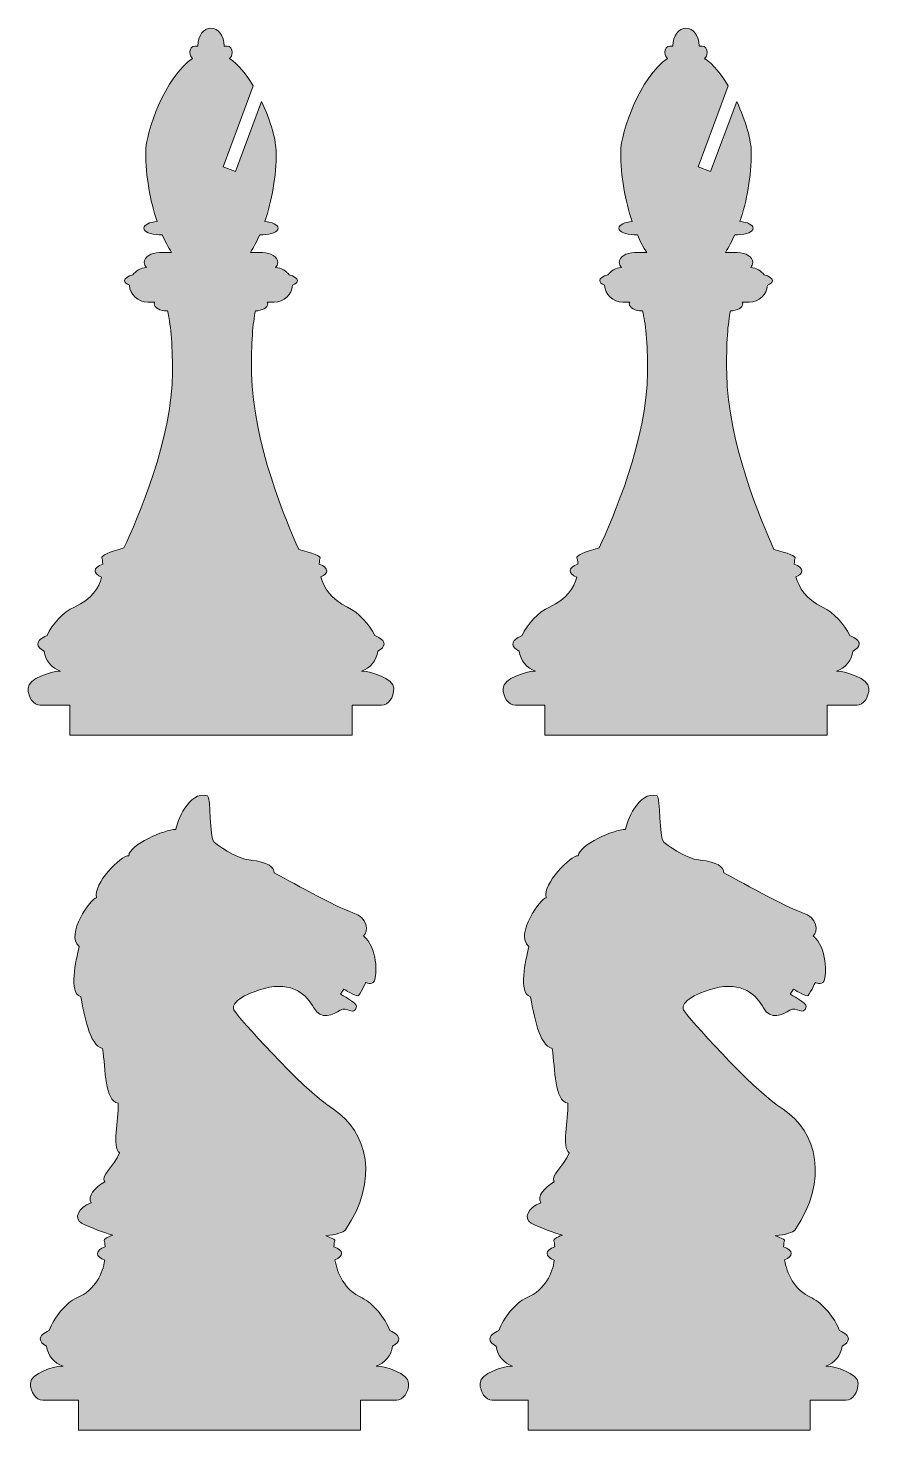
# Model space of a CAD drawing. Header units: inches. Extents: x 492 to 1331, y -1203 to -612.
# Drawn here: x 1200.5 to 1303.2, y -909 to -737.8 of the extents above; entities that cross this region are included whole.
import ezdxf

# ---------------------------------------------------------------- set-up
doc = ezdxf.new("R2010")
doc.units = ezdxf.units.IN
doc.header["$MEASUREMENT"] = 0
doc.layers.add('Layer 1', color=7, linetype='Continuous')

msp = doc.modelspace()

# ---------------------------------------------------------------- hatches: boundary and pattern name
at = {"layer": 'Layer 1'}
h = msp.add_hatch(color=7, dxfattribs=at)
h.dxf.hatch_style = 2
edge = h.paths.add_edge_path()
edge.add_spline(control_points=[(1241.41, -816.33), (1241.41, -816.33), (1241.18, -816.33), (1241.18, -816.33), (1242.24, -815.97), (1243.04, -815.03), (1243.19, -813.89), (1243.67, -813.64), (1243.95, -813.34), (1243.95, -813.02), (1243.95, -812.62), (1243.53, -812.26), (1242.82, -811.98), (1242.18, -810.61), (1240.83, -809.16), (1239.48, -808.5), (1237.47, -807.59), (1236.59, -806.09), (1236.24, -804.82), (1236.69, -804.62), (1236.96, -804.36), (1236.96, -804.08), (1236.96, -803.77), (1236.61, -803.48), (1236.03, -803.27), (1236.04, -802.87), (1236.09, -802.59), (1236.13, -802.52), (1236.26, -802.3), (1235.24, -801.89), (1233.55, -801.46), (1232.01, -798.12), (1227.93, -788.47), (1227.77, -779.96), (1227.7, -776.17), (1227.93, -773.8), (1228.24, -772.33), (1229.07, -772.31), (1229.74, -771.92), (1229.74, -771.46), (1229.74, -771.38), (1229.72, -771.31), (1229.69, -771.24), (1229.69, -771.24), (1230.54, -771.24), (1230.54, -771.24), (1231.74, -771.24), (1232.72, -770.33), (1232.76, -769.2), (1233.13, -769.05), (1233.36, -768.85), (1233.36, -768.63), (1233.36, -768.34), (1232.97, -768.08), (1232.37, -767.93), (1232, -767.42), (1231.39, -767.07), (1230.71, -767.02), (1230.87, -766.84), (1230.96, -766.64), (1230.96, -766.41), (1230.96, -765.74), (1230.13, -765.2), (1229.1, -765.2), (1229.1, -765.2), (1227.62, -765.2), (1227.62, -765.2), (1228.03, -764.55), (1228.41, -763.81), (1228.76, -763.02), (1228.76, -763.02), (1229.14, -763.02), (1229.14, -763.02), (1230.17, -763.02), (1231.01, -762.66), (1231.01, -762.22), (1231.01, -761.81), (1230.3, -761.47), (1229.38, -761.42), (1230.27, -758.86), (1230.78, -755.88), (1230.78, -752.94), (1230.78, -751.6), (1230.11, -749.13), (1229, -746.76), (1229, -746.76), (1225.8, -755.3), (1225.8, -755.3), (1225.8, -755.3), (1224.28, -754.73), (1224.28, -754.73), (1224.28, -754.73), (1227.11, -747.16), (1227.11, -747.16), (1227.11, -747.16), (1227.97, -744.82), (1227.97, -744.82), (1227.14, -743.44), (1226.15, -742.23), (1225.07, -741.48), (1225.26, -741.35), (1225.39, -741.08), (1225.39, -740.77), (1225.39, -740.33), (1225.13, -739.97), (1224.8, -739.97), (1224.8, -739.97), (1224.42, -739.97), (1224.42, -739.97), (1224.42, -739.96), (1224.42, -739.95), (1224.42, -739.94), (1224.42, -738.74), (1223.7, -737.78), (1222.81, -737.78), (1221.92, -737.78), (1221.2, -738.74), (1221.2, -739.94), (1221.2, -739.95), (1221.2, -739.96), (1221.2, -739.97), (1221.2, -739.97), (1220.82, -739.97), (1220.82, -739.97), (1220.5, -739.97), (1220.23, -740.33), (1220.23, -740.77), (1220.23, -741.08), (1220.36, -741.34), (1220.55, -741.48), (1217.25, -743.77), (1214.84, -750.39), (1214.84, -752.94), (1214.84, -755.88), (1215.36, -758.86), (1216.24, -761.42), (1215.32, -761.47), (1214.61, -761.81), (1214.61, -762.22), (1214.61, -762.66), (1215.45, -763.02), (1216.48, -763.02), (1216.48, -763.02), (1216.86, -763.02), (1216.86, -763.02), (1217.21, -763.81), (1217.59, -764.55), (1218.01, -765.2), (1218.01, -765.2), (1216.52, -765.2), (1216.52, -765.2), (1215.49, -765.2), (1214.66, -765.74), (1214.66, -766.41), (1214.66, -766.64), (1214.76, -766.84), (1214.92, -767.02), (1214.23, -767.07), (1213.63, -767.42), (1213.26, -767.93), (1212.66, -768.08), (1212.27, -768.34), (1212.27, -768.63), (1212.27, -768.85), (1212.49, -769.05), (1212.86, -769.2), (1212.9, -770.33), (1213.88, -771.24), (1215.09, -771.24), (1215.09, -771.24), (1215.93, -771.24), (1215.93, -771.24), (1215.9, -771.31), (1215.89, -771.38), (1215.89, -771.46), (1215.89, -771.94), (1216.59, -772.33), (1217.47, -772.33), (1217.47, -772.33), (1217.51, -772.33), (1217.51, -772.33), (1217.86, -773.79), (1218.12, -776.1), (1218.11, -779.8), (1218.07, -788.04), (1213.87, -797.72), (1212.18, -801.28), (1210.41, -801.74), (1209.34, -802.23), (1209.49, -802.52), (1209.52, -802.59), (1209.58, -802.86), (1209.61, -803.26), (1209.02, -803.47), (1208.66, -803.76), (1208.66, -804.08), (1208.66, -804.38), (1208.96, -804.64), (1209.45, -804.85), (1209.14, -806.1), (1208.28, -807.56), (1206.14, -808.5), (1204.79, -809.09), (1203.43, -810.58), (1202.79, -811.98), (1202.09, -812.26), (1201.67, -812.63), (1201.67, -813.02), (1201.67, -813.34), (1201.95, -813.64), (1202.43, -813.89), (1202.58, -815.03), (1203.38, -815.97), (1204.44, -816.33), (1204.44, -816.33), (1204.22, -816.33), (1204.22, -816.33), (1203.39, -816.33), (1200.47, -817.26), (1200.47, -818.41), (1200.47, -819.55), (1201.14, -820.49), (1201.97, -820.49), (1201.97, -820.49), (1205.57, -820.49), (1205.57, -820.49), (1205.57, -820.49), (1205.57, -824.13), (1205.57, -824.13), (1205.57, -824.13), (1240.05, -824.13), (1240.05, -824.13), (1240.05, -824.13), (1240.05, -820.49), (1240.05, -820.49), (1240.05, -820.49), (1243.65, -820.49), (1243.65, -820.49), (1244.48, -820.49), (1245.15, -819.55), (1245.15, -818.41), (1245.15, -817.26), (1242.23, -816.33), (1241.41, -816.33)], knot_values=[0, 0, 0, 0, 1, 1, 1, 2, 2, 2, 3, 3, 3, 4, 4, 4, 5, 5, 5, 6, 6, 6, 7, 7, 7, 8, 8, 8, 9, 9, 9, 10, 10, 10, 11, 11, 11, 12, 12, 12, 13, 13, 13, 14, 14, 14, 15, 15, 15, 16, 16, 16, 17, 17, 17, 18, 18, 18, 19, 19, 19, 20, 20, 20, 21, 21, 21, 22, 22, 22, 23, 23, 23, 24, 24, 24, 25, 25, 25, 26, 26, 26, 27, 27, 27, 28, 28, 28, 29, 29, 29, 30, 30, 30, 31, 31, 31, 32, 32, 32, 33, 33, 33, 34, 34, 34, 35, 35, 35, 36, 36, 36, 37, 37, 37, 38, 38, 38, 39, 39, 39, 40, 40, 40, 41, 41, 41, 42, 42, 42, 43, 43, 43, 44, 44, 44, 45, 45, 45, 46, 46, 46, 47, 47, 47, 48, 48, 48, 49, 49, 49, 50, 50, 50, 51, 51, 51, 52, 52, 52, 53, 53, 53, 54, 54, 54, 55, 55, 55, 56, 56, 56, 57, 57, 57, 58, 58, 58, 59, 59, 59, 60, 60, 60, 61, 61, 61, 62, 62, 62, 63, 63, 63, 64, 64, 64, 65, 65, 65, 66, 66, 66, 67, 67, 67, 68, 68, 68, 69, 69, 69, 70, 70, 70, 71, 71, 71, 72, 72, 72, 73, 73, 73, 74, 74, 74, 75, 75, 75, 76, 76, 76, 77, 77, 77, 78, 78, 78, 79, 79, 79, 80, 80, 80, 81, 81, 81, 81], degree=3, periodic=1)
h = msp.add_hatch(color=7, dxfattribs=at)
h.dxf.hatch_style = 2
edge = h.paths.add_edge_path()
edge.add_spline(control_points=[(1299.42, -816.33), (1299.42, -816.33), (1299.19, -816.33), (1299.19, -816.33), (1300.26, -815.97), (1301.05, -815.03), (1301.21, -813.89), (1301.68, -813.64), (1301.97, -813.34), (1301.97, -813.02), (1301.97, -812.62), (1301.54, -812.26), (1300.84, -811.98), (1300.19, -810.61), (1298.84, -809.16), (1297.5, -808.5), (1295.48, -807.59), (1294.61, -806.09), (1294.25, -804.82), (1294.71, -804.62), (1294.98, -804.36), (1294.98, -804.08), (1294.98, -803.77), (1294.62, -803.48), (1294.04, -803.27), (1294.05, -802.87), (1294.1, -802.59), (1294.15, -802.52), (1294.27, -802.3), (1293.26, -801.89), (1291.56, -801.46), (1290.03, -798.12), (1285.94, -788.47), (1285.79, -779.96), (1285.72, -776.17), (1285.94, -773.8), (1286.25, -772.33), (1287.09, -772.31), (1287.75, -771.92), (1287.75, -771.46), (1287.75, -771.38), (1287.73, -771.31), (1287.7, -771.24), (1287.7, -771.24), (1288.55, -771.24), (1288.55, -771.24), (1289.75, -771.24), (1290.73, -770.33), (1290.77, -769.2), (1291.14, -769.05), (1291.37, -768.85), (1291.37, -768.63), (1291.37, -768.34), (1290.98, -768.08), (1290.38, -767.93), (1290.01, -767.42), (1289.41, -767.07), (1288.72, -767.02), (1288.88, -766.84), (1288.97, -766.64), (1288.97, -766.41), (1288.97, -765.74), (1288.14, -765.2), (1287.11, -765.2), (1287.11, -765.2), (1285.63, -765.2), (1285.63, -765.2), (1286.04, -764.55), (1286.43, -763.81), (1286.77, -763.02), (1286.77, -763.02), (1287.15, -763.02), (1287.15, -763.02), (1288.19, -763.02), (1289.02, -762.66), (1289.02, -762.22), (1289.02, -761.81), (1288.31, -761.47), (1287.4, -761.42), (1288.28, -758.86), (1288.8, -755.88), (1288.8, -752.94), (1288.8, -751.6), (1288.13, -749.13), (1287.02, -746.76), (1287.02, -746.76), (1283.82, -755.3), (1283.82, -755.3), (1283.82, -755.3), (1282.29, -754.73), (1282.29, -754.73), (1282.29, -754.73), (1285.13, -747.16), (1285.13, -747.16), (1285.13, -747.16), (1285.98, -744.82), (1285.98, -744.82), (1285.15, -743.44), (1284.16, -742.23), (1283.09, -741.48), (1283.27, -741.35), (1283.4, -741.08), (1283.4, -740.77), (1283.4, -740.33), (1283.14, -739.97), (1282.81, -739.97), (1282.81, -739.97), (1282.43, -739.97), (1282.43, -739.97), (1282.43, -739.96), (1282.43, -739.95), (1282.43, -739.94), (1282.43, -738.74), (1281.71, -737.78), (1280.82, -737.78), (1279.94, -737.78), (1279.21, -738.74), (1279.21, -739.94), (1279.21, -739.95), (1279.22, -739.96), (1279.22, -739.97), (1279.22, -739.97), (1278.83, -739.97), (1278.83, -739.97), (1278.51, -739.97), (1278.25, -740.33), (1278.25, -740.77), (1278.25, -741.08), (1278.38, -741.34), (1278.56, -741.48), (1275.26, -743.77), (1272.85, -750.39), (1272.85, -752.94), (1272.85, -755.88), (1273.37, -758.86), (1274.25, -761.42), (1273.34, -761.47), (1272.63, -761.81), (1272.63, -762.22), (1272.63, -762.66), (1273.46, -763.02), (1274.5, -763.02), (1274.5, -763.02), (1274.88, -763.02), (1274.88, -763.02), (1275.22, -763.81), (1275.6, -764.55), (1276.02, -765.2), (1276.02, -765.2), (1274.53, -765.2), (1274.53, -765.2), (1273.51, -765.2), (1272.67, -765.74), (1272.67, -766.41), (1272.67, -766.64), (1272.77, -766.84), (1272.93, -767.02), (1272.24, -767.07), (1271.64, -767.42), (1271.27, -767.93), (1270.67, -768.08), (1270.28, -768.34), (1270.28, -768.63), (1270.28, -768.85), (1270.51, -769.05), (1270.87, -769.2), (1270.92, -770.33), (1271.89, -771.24), (1273.1, -771.24), (1273.1, -771.24), (1273.95, -771.24), (1273.95, -771.24), (1273.92, -771.31), (1273.9, -771.38), (1273.9, -771.46), (1273.9, -771.94), (1274.61, -772.33), (1275.48, -772.33), (1275.48, -772.33), (1275.52, -772.33), (1275.52, -772.33), (1275.87, -773.79), (1276.14, -776.1), (1276.12, -779.8), (1276.08, -788.04), (1271.88, -797.72), (1270.2, -801.28), (1268.42, -801.74), (1267.36, -802.23), (1267.5, -802.52), (1267.53, -802.59), (1267.6, -802.86), (1267.62, -803.26), (1267.03, -803.47), (1266.67, -803.76), (1266.67, -804.08), (1266.67, -804.38), (1266.97, -804.64), (1267.47, -804.85), (1267.15, -806.1), (1266.29, -807.56), (1264.15, -808.5), (1262.8, -809.09), (1261.45, -810.58), (1260.8, -811.98), (1260.11, -812.26), (1259.68, -812.63), (1259.68, -813.02), (1259.68, -813.34), (1259.96, -813.64), (1260.44, -813.89), (1260.6, -815.03), (1261.39, -815.97), (1262.46, -816.33), (1262.46, -816.33), (1262.23, -816.33), (1262.23, -816.33), (1261.4, -816.33), (1258.48, -817.26), (1258.48, -818.41), (1258.48, -819.55), (1259.15, -820.49), (1259.98, -820.49), (1259.98, -820.49), (1263.59, -820.49), (1263.59, -820.49), (1263.59, -820.49), (1263.59, -824.13), (1263.59, -824.13), (1263.59, -824.13), (1298.06, -824.13), (1298.06, -824.13), (1298.06, -824.13), (1298.06, -820.49), (1298.06, -820.49), (1298.06, -820.49), (1301.67, -820.49), (1301.67, -820.49), (1302.49, -820.49), (1303.16, -819.55), (1303.16, -818.41), (1303.16, -817.26), (1300.25, -816.33), (1299.42, -816.33)], knot_values=[0, 0, 0, 0, 1, 1, 1, 2, 2, 2, 3, 3, 3, 4, 4, 4, 5, 5, 5, 6, 6, 6, 7, 7, 7, 8, 8, 8, 9, 9, 9, 10, 10, 10, 11, 11, 11, 12, 12, 12, 13, 13, 13, 14, 14, 14, 15, 15, 15, 16, 16, 16, 17, 17, 17, 18, 18, 18, 19, 19, 19, 20, 20, 20, 21, 21, 21, 22, 22, 22, 23, 23, 23, 24, 24, 24, 25, 25, 25, 26, 26, 26, 27, 27, 27, 28, 28, 28, 29, 29, 29, 30, 30, 30, 31, 31, 31, 32, 32, 32, 33, 33, 33, 34, 34, 34, 35, 35, 35, 36, 36, 36, 37, 37, 37, 38, 38, 38, 39, 39, 39, 40, 40, 40, 41, 41, 41, 42, 42, 42, 43, 43, 43, 44, 44, 44, 45, 45, 45, 46, 46, 46, 47, 47, 47, 48, 48, 48, 49, 49, 49, 50, 50, 50, 51, 51, 51, 52, 52, 52, 53, 53, 53, 54, 54, 54, 55, 55, 55, 56, 56, 56, 57, 57, 57, 58, 58, 58, 59, 59, 59, 60, 60, 60, 61, 61, 61, 62, 62, 62, 63, 63, 63, 64, 64, 64, 65, 65, 65, 66, 66, 66, 67, 67, 67, 68, 68, 68, 69, 69, 69, 70, 70, 70, 71, 71, 71, 72, 72, 72, 73, 73, 73, 74, 74, 74, 75, 75, 75, 76, 76, 76, 77, 77, 77, 78, 78, 78, 79, 79, 79, 80, 80, 80, 81, 81, 81, 81], degree=3, periodic=1)
h = msp.add_hatch(color=7, dxfattribs=at)
h.dxf.hatch_style = 2
edge = h.paths.add_edge_path()
edge.add_spline(control_points=[(1243.2, -901.21), (1243.2, -901.21), (1242.97, -901.21), (1242.97, -901.21), (1244.04, -900.85), (1244.83, -899.92), (1244.99, -898.78), (1245.46, -898.53), (1245.75, -898.23), (1245.75, -897.9), (1245.75, -897.52), (1245.34, -897.16), (1244.67, -896.88), (1244.04, -895.34), (1242.66, -893.56), (1241.28, -892.88), (1239.07, -891.89), (1238.23, -889.86), (1237.95, -888.24), (1238.45, -888.03), (1238.76, -887.76), (1238.76, -887.47), (1238.76, -887.15), (1238.4, -886.86), (1237.83, -886.65), (1237.84, -886.24), (1237.89, -885.97), (1237.93, -885.9), (1238.01, -885.77), (1237.59, -885.56), (1236.82, -885.31), (1238.11, -885.13), (1238.98, -884.89), (1239.23, -884.58), (1243.35, -878.54), (1241.98, -872.58), (1237.77, -869.83), (1233.55, -867.09), (1226.13, -858.48), (1225.67, -857.83), (1225.22, -857.19), (1225.95, -856), (1229.34, -855.09), (1232.73, -854.17), (1234.56, -855.91), (1235.38, -857.47), (1236.21, -859.03), (1237.77, -858.29), (1238.59, -857.74), (1239.41, -857.19), (1240.28, -858.56), (1240.6, -857.29), (1240.7, -856.93), (1238.62, -855.79), (1238.62, -855.79), (1238.62, -855.79), (1239.05, -855.18), (1239.05, -855.18), (1239.05, -855.18), (1240.42, -856), (1240.7, -856), (1240.97, -856), (1241.7, -854.35), (1241.7, -854.35), (1241.7, -854.35), (1242.44, -854.79), (1242.77, -854.16), (1243.11, -853.46), (1243.17, -850.07), (1241.43, -848.67), (1242.07, -848.13), (1241.98, -846.39), (1240.15, -845.84), (1238.31, -845.29), (1231.81, -841.62), (1230.53, -840.98), (1230.53, -840.25), (1229.7, -839.61), (1227.69, -839.42), (1225.67, -839.24), (1223.48, -837.41), (1223.2, -837.23), (1222.56, -836.68), (1222.84, -831.73), (1222.38, -831.55), (1220.09, -830.9), (1218.62, -834.84), (1218.53, -835.67), (1217.06, -835.67), (1212.94, -837.5), (1212.76, -838.87), (1211.84, -838.78), (1208.36, -842.35), (1208.82, -844), (1208.18, -844.1), (1204.96, -848.49), (1206.7, -849.96), (1206.35, -851.7), (1205.35, -855.64), (1206.91, -856.09), (1207.36, -858.29), (1207.93, -862.05), (1209.58, -862.41), (1209.95, -864.98), (1209.83, -868.83), (1211.48, -869.1), (1211.57, -871.3), (1210.65, -874.41), (1211.66, -875.15), (1210.93, -876.89), (1209.28, -877.99), (1209.83, -878.72), (1208.55, -879.45), (1207.72, -880.46), (1208.18, -881.28), (1206.53, -881.83), (1206.07, -883.21), (1206.99, -883.76), (1208.36, -884.4), (1209.63, -884.87), (1210.82, -885.22), (1210.09, -885.48), (1209.7, -885.73), (1209.78, -885.9), (1209.81, -885.97), (1209.87, -886.24), (1209.89, -886.65), (1209.31, -886.86), (1208.95, -887.15), (1208.95, -887.47), (1208.95, -887.78), (1209.29, -888.06), (1209.83, -888.26), (1209.6, -889.86), (1208.79, -891.85), (1206.43, -892.88), (1205.05, -893.49), (1203.66, -895.31), (1203.04, -896.88), (1202.37, -897.16), (1201.96, -897.52), (1201.96, -897.9), (1201.96, -898.23), (1202.25, -898.53), (1202.72, -898.78), (1202.88, -899.92), (1203.67, -900.85), (1204.74, -901.21), (1204.74, -901.21), (1204.51, -901.21), (1204.51, -901.21), (1203.68, -901.21), (1200.76, -902.14), (1200.76, -903.29), (1200.76, -904.44), (1201.44, -905.37), (1202.26, -905.37), (1202.26, -905.37), (1206.62, -905.37), (1206.62, -905.37), (1206.62, -905.37), (1206.62, -909.02), (1206.62, -909.02), (1206.62, -909.02), (1241.09, -909.02), (1241.09, -909.02), (1241.09, -909.02), (1241.09, -905.37), (1241.09, -905.37), (1241.09, -905.37), (1245.45, -905.37), (1245.45, -905.37), (1246.28, -905.37), (1246.95, -904.44), (1246.95, -903.29), (1246.95, -902.14), (1244.03, -901.21), (1243.2, -901.21)], knot_values=[0, 0, 0, 0, 1, 1, 1, 2, 2, 2, 3, 3, 3, 4, 4, 4, 5, 5, 5, 6, 6, 6, 7, 7, 7, 8, 8, 8, 9, 9, 9, 10, 10, 10, 11, 11, 11, 12, 12, 12, 13, 13, 13, 14, 14, 14, 15, 15, 15, 16, 16, 16, 17, 17, 17, 18, 18, 18, 19, 19, 19, 20, 20, 20, 21, 21, 21, 22, 22, 22, 23, 23, 23, 24, 24, 24, 25, 25, 25, 26, 26, 26, 27, 27, 27, 28, 28, 28, 29, 29, 29, 30, 30, 30, 31, 31, 31, 32, 32, 32, 33, 33, 33, 34, 34, 34, 35, 35, 35, 36, 36, 36, 37, 37, 37, 38, 38, 38, 39, 39, 39, 40, 40, 40, 41, 41, 41, 42, 42, 42, 43, 43, 43, 44, 44, 44, 45, 45, 45, 46, 46, 46, 47, 47, 47, 48, 48, 48, 49, 49, 49, 50, 50, 50, 51, 51, 51, 52, 52, 52, 53, 53, 53, 54, 54, 54, 55, 55, 55, 56, 56, 56, 57, 57, 57, 58, 58, 58, 59, 59, 59, 59], degree=3, periodic=1)
h = msp.add_hatch(color=7, dxfattribs=at)
h.dxf.hatch_style = 2
edge = h.paths.add_edge_path()
edge.add_spline(control_points=[(1298.11, -901.21), (1298.11, -901.21), (1297.88, -901.21), (1297.88, -901.21), (1298.95, -900.85), (1299.74, -899.92), (1299.9, -898.78), (1300.37, -898.53), (1300.65, -898.23), (1300.65, -897.9), (1300.65, -897.52), (1300.25, -897.16), (1299.58, -896.88), (1298.95, -895.34), (1297.57, -893.56), (1296.19, -892.88), (1293.98, -891.89), (1293.14, -889.86), (1292.86, -888.24), (1293.36, -888.03), (1293.67, -887.76), (1293.67, -887.47), (1293.67, -887.15), (1293.31, -886.86), (1292.74, -886.65), (1292.75, -886.24), (1292.79, -885.97), (1292.84, -885.9), (1292.92, -885.77), (1292.5, -885.56), (1291.73, -885.31), (1293.02, -885.13), (1293.89, -884.89), (1294.14, -884.58), (1298.26, -878.54), (1296.89, -872.58), (1292.67, -869.83), (1288.46, -867.09), (1281.04, -858.48), (1280.58, -857.83), (1280.13, -857.19), (1280.86, -856), (1284.25, -855.09), (1287.64, -854.17), (1289.47, -855.91), (1290.29, -857.47), (1291.12, -859.03), (1292.67, -858.29), (1293.5, -857.74), (1294.32, -857.19), (1295.19, -858.56), (1295.51, -857.29), (1295.61, -856.93), (1293.53, -855.79), (1293.53, -855.79), (1293.53, -855.79), (1293.96, -855.18), (1293.96, -855.18), (1293.96, -855.18), (1295.33, -856), (1295.61, -856), (1295.88, -856), (1296.61, -854.35), (1296.61, -854.35), (1296.61, -854.35), (1297.35, -854.79), (1297.68, -854.16), (1298.02, -853.46), (1298.07, -850.07), (1296.34, -848.67), (1296.98, -848.13), (1296.89, -846.39), (1295.06, -845.84), (1293.22, -845.29), (1286.72, -841.62), (1285.44, -840.98), (1285.44, -840.25), (1284.61, -839.61), (1282.6, -839.42), (1280.58, -839.24), (1278.39, -837.41), (1278.11, -837.23), (1277.47, -836.68), (1277.74, -831.73), (1277.29, -831.55), (1275, -830.9), (1273.53, -834.84), (1273.44, -835.67), (1271.97, -835.67), (1267.85, -837.5), (1267.67, -838.87), (1266.75, -838.78), (1263.27, -842.35), (1263.73, -844), (1263.09, -844.1), (1259.87, -848.49), (1261.61, -849.96), (1261.26, -851.7), (1260.26, -855.64), (1261.82, -856.09), (1262.27, -858.29), (1262.84, -862.05), (1264.49, -862.41), (1264.85, -864.98), (1264.74, -868.83), (1266.39, -869.1), (1266.48, -871.3), (1265.56, -874.41), (1266.57, -875.15), (1265.84, -876.89), (1264.19, -877.99), (1264.74, -878.72), (1263.46, -879.45), (1262.63, -880.46), (1263.09, -881.28), (1261.44, -881.83), (1260.98, -883.21), (1261.9, -883.76), (1263.27, -884.4), (1264.54, -884.87), (1265.73, -885.22), (1265, -885.48), (1264.61, -885.73), (1264.69, -885.9), (1264.72, -885.97), (1264.78, -886.24), (1264.8, -886.65), (1264.22, -886.86), (1263.86, -887.15), (1263.86, -887.47), (1263.86, -887.78), (1264.2, -888.06), (1264.74, -888.26), (1264.5, -889.86), (1263.7, -891.85), (1261.34, -892.88), (1259.96, -893.49), (1258.57, -895.31), (1257.95, -896.88), (1257.28, -897.16), (1256.87, -897.52), (1256.87, -897.9), (1256.87, -898.23), (1257.15, -898.53), (1257.63, -898.78), (1257.79, -899.92), (1258.58, -900.85), (1259.65, -901.21), (1259.65, -901.21), (1259.42, -901.21), (1259.42, -901.21), (1258.59, -901.21), (1255.67, -902.14), (1255.67, -903.29), (1255.67, -904.44), (1256.34, -905.37), (1257.17, -905.37), (1257.17, -905.37), (1261.53, -905.37), (1261.53, -905.37), (1261.53, -905.37), (1261.53, -909.02), (1261.53, -909.02), (1261.53, -909.02), (1296, -909.02), (1296, -909.02), (1296, -909.02), (1296, -905.37), (1296, -905.37), (1296, -905.37), (1300.36, -905.37), (1300.36, -905.37), (1301.18, -905.37), (1301.85, -904.44), (1301.85, -903.29), (1301.85, -902.14), (1298.94, -901.21), (1298.11, -901.21)], knot_values=[0, 0, 0, 0, 1, 1, 1, 2, 2, 2, 3, 3, 3, 4, 4, 4, 5, 5, 5, 6, 6, 6, 7, 7, 7, 8, 8, 8, 9, 9, 9, 10, 10, 10, 11, 11, 11, 12, 12, 12, 13, 13, 13, 14, 14, 14, 15, 15, 15, 16, 16, 16, 17, 17, 17, 18, 18, 18, 19, 19, 19, 20, 20, 20, 21, 21, 21, 22, 22, 22, 23, 23, 23, 24, 24, 24, 25, 25, 25, 26, 26, 26, 27, 27, 27, 28, 28, 28, 29, 29, 29, 30, 30, 30, 31, 31, 31, 32, 32, 32, 33, 33, 33, 34, 34, 34, 35, 35, 35, 36, 36, 36, 37, 37, 37, 38, 38, 38, 39, 39, 39, 40, 40, 40, 41, 41, 41, 42, 42, 42, 43, 43, 43, 44, 44, 44, 45, 45, 45, 46, 46, 46, 47, 47, 47, 48, 48, 48, 49, 49, 49, 50, 50, 50, 51, 51, 51, 52, 52, 52, 53, 53, 53, 54, 54, 54, 55, 55, 55, 56, 56, 56, 57, 57, 57, 58, 58, 58, 59, 59, 59, 59], degree=3, periodic=1)

# ---------------------------------------------------------------- linework, layer by layer
at = {"layer": 'Layer 1', "lineweight": 0}
for points, knots in [([(1241.41, -816.33), (1241.41, -816.33), (1241.18, -816.33), (1241.18, -816.33), (1242.24, -815.97), (1243.04, -815.03), (1243.19, -813.89), (1243.67, -813.64), (1243.95, -813.34), (1243.95, -813.02), (1243.95, -812.62), (1243.53, -812.26), (1242.82, -811.98), (1242.18, -810.61), (1240.83, -809.16), (1239.48, -808.5), (1237.47, -807.59), (1236.59, -806.09), (1236.24, -804.82), (1236.69, -804.62), (1236.96, -804.36), (1236.96, -804.08), (1236.96, -803.77), (1236.61, -803.48), (1236.03, -803.27), (1236.04, -802.87), (1236.09, -802.59), (1236.13, -802.52), (1236.26, -802.3), (1235.24, -801.89), (1233.55, -801.46), (1232.01, -798.12), (1227.93, -788.47), (1227.77, -779.96), (1227.7, -776.17), (1227.93, -773.8), (1228.24, -772.33), (1229.07, -772.31), (1229.74, -771.92), (1229.74, -771.46), (1229.74, -771.38), (1229.72, -771.31), (1229.69, -771.24), (1229.69, -771.24), (1230.54, -771.24), (1230.54, -771.24), (1231.74, -771.24), (1232.72, -770.33), (1232.76, -769.2), (1233.13, -769.05), (1233.36, -768.85), (1233.36, -768.63), (1233.36, -768.34), (1232.97, -768.08), (1232.37, -767.93), (1232, -767.42), (1231.39, -767.07), (1230.71, -767.02), (1230.87, -766.84), (1230.96, -766.64), (1230.96, -766.41), (1230.96, -765.74), (1230.13, -765.2), (1229.1, -765.2), (1229.1, -765.2), (1227.62, -765.2), (1227.62, -765.2), (1228.03, -764.55), (1228.41, -763.81), (1228.76, -763.02), (1228.76, -763.02), (1229.14, -763.02), (1229.14, -763.02), (1230.17, -763.02), (1231.01, -762.66), (1231.01, -762.22), (1231.01, -761.81), (1230.3, -761.47), (1229.38, -761.42), (1230.27, -758.86), (1230.78, -755.88), (1230.78, -752.94), (1230.78, -751.6), (1230.11, -749.13), (1229, -746.76), (1229, -746.76), (1225.8, -755.3), (1225.8, -755.3), (1225.8, -755.3), (1224.28, -754.73), (1224.28, -754.73), (1224.28, -754.73), (1227.11, -747.16), (1227.11, -747.16), (1227.11, -747.16), (1227.97, -744.82), (1227.97, -744.82), (1227.14, -743.44), (1226.15, -742.23), (1225.07, -741.48), (1225.26, -741.35), (1225.39, -741.08), (1225.39, -740.77), (1225.39, -740.33), (1225.13, -739.97), (1224.8, -739.97), (1224.8, -739.97), (1224.42, -739.97), (1224.42, -739.97), (1224.42, -739.96), (1224.42, -739.95), (1224.42, -739.94), (1224.42, -738.74), (1223.7, -737.78), (1222.81, -737.78), (1221.92, -737.78), (1221.2, -738.74), (1221.2, -739.94), (1221.2, -739.95), (1221.2, -739.96), (1221.2, -739.97), (1221.2, -739.97), (1220.82, -739.97), (1220.82, -739.97), (1220.5, -739.97), (1220.23, -740.33), (1220.23, -740.77), (1220.23, -741.08), (1220.36, -741.34), (1220.55, -741.48), (1217.25, -743.77), (1214.84, -750.39), (1214.84, -752.94), (1214.84, -755.88), (1215.36, -758.86), (1216.24, -761.42), (1215.32, -761.47), (1214.61, -761.81), (1214.61, -762.22), (1214.61, -762.66), (1215.45, -763.02), (1216.48, -763.02), (1216.48, -763.02), (1216.86, -763.02), (1216.86, -763.02), (1217.21, -763.81), (1217.59, -764.55), (1218.01, -765.2), (1218.01, -765.2), (1216.52, -765.2), (1216.52, -765.2), (1215.49, -765.2), (1214.66, -765.74), (1214.66, -766.41), (1214.66, -766.64), (1214.76, -766.84), (1214.92, -767.02), (1214.23, -767.07), (1213.63, -767.42), (1213.26, -767.93), (1212.66, -768.08), (1212.27, -768.34), (1212.27, -768.63), (1212.27, -768.85), (1212.49, -769.05), (1212.86, -769.2), (1212.9, -770.33), (1213.88, -771.24), (1215.09, -771.24), (1215.09, -771.24), (1215.93, -771.24), (1215.93, -771.24), (1215.9, -771.31), (1215.89, -771.38), (1215.89, -771.46), (1215.89, -771.94), (1216.59, -772.33), (1217.47, -772.33), (1217.47, -772.33), (1217.51, -772.33), (1217.51, -772.33), (1217.86, -773.79), (1218.12, -776.1), (1218.11, -779.8), (1218.07, -788.04), (1213.87, -797.72), (1212.18, -801.28), (1210.41, -801.74), (1209.34, -802.23), (1209.49, -802.52), (1209.52, -802.59), (1209.58, -802.86), (1209.61, -803.26), (1209.02, -803.47), (1208.66, -803.76), (1208.66, -804.08), (1208.66, -804.38), (1208.96, -804.64), (1209.45, -804.85), (1209.14, -806.1), (1208.28, -807.56), (1206.14, -808.5), (1204.79, -809.09), (1203.43, -810.58), (1202.79, -811.98), (1202.09, -812.26), (1201.67, -812.63), (1201.67, -813.02), (1201.67, -813.34), (1201.95, -813.64), (1202.43, -813.89), (1202.58, -815.03), (1203.38, -815.97), (1204.44, -816.33), (1204.44, -816.33), (1204.22, -816.33), (1204.22, -816.33), (1203.39, -816.33), (1200.47, -817.26), (1200.47, -818.41), (1200.47, -819.55), (1201.14, -820.49), (1201.97, -820.49), (1201.97, -820.49), (1205.57, -820.49), (1205.57, -820.49), (1205.57, -820.49), (1205.57, -824.13), (1205.57, -824.13), (1205.57, -824.13), (1240.05, -824.13), (1240.05, -824.13), (1240.05, -824.13), (1240.05, -820.49), (1240.05, -820.49), (1240.05, -820.49), (1243.65, -820.49), (1243.65, -820.49), (1244.48, -820.49), (1245.15, -819.55), (1245.15, -818.41), (1245.15, -817.26), (1242.23, -816.33), (1241.41, -816.33)], [0, 0, 0, 0, 1, 1, 1, 2, 2, 2, 3, 3, 3, 4, 4, 4, 5, 5, 5, 6, 6, 6, 7, 7, 7, 8, 8, 8, 9, 9, 9, 10, 10, 10, 11, 11, 11, 12, 12, 12, 13, 13, 13, 14, 14, 14, 15, 15, 15, 16, 16, 16, 17, 17, 17, 18, 18, 18, 19, 19, 19, 20, 20, 20, 21, 21, 21, 22, 22, 22, 23, 23, 23, 24, 24, 24, 25, 25, 25, 26, 26, 26, 27, 27, 27, 28, 28, 28, 29, 29, 29, 30, 30, 30, 31, 31, 31, 32, 32, 32, 33, 33, 33, 34, 34, 34, 35, 35, 35, 36, 36, 36, 37, 37, 37, 38, 38, 38, 39, 39, 39, 40, 40, 40, 41, 41, 41, 42, 42, 42, 43, 43, 43, 44, 44, 44, 45, 45, 45, 46, 46, 46, 47, 47, 47, 48, 48, 48, 49, 49, 49, 50, 50, 50, 51, 51, 51, 52, 52, 52, 53, 53, 53, 54, 54, 54, 55, 55, 55, 56, 56, 56, 57, 57, 57, 58, 58, 58, 59, 59, 59, 60, 60, 60, 61, 61, 61, 62, 62, 62, 63, 63, 63, 64, 64, 64, 65, 65, 65, 66, 66, 66, 67, 67, 67, 68, 68, 68, 69, 69, 69, 70, 70, 70, 71, 71, 71, 72, 72, 72, 73, 73, 73, 74, 74, 74, 75, 75, 75, 76, 76, 76, 77, 77, 77, 78, 78, 78, 79, 79, 79, 80, 80, 80, 81, 81, 81, 81]), ([(1299.42, -816.33), (1299.42, -816.33), (1299.19, -816.33), (1299.19, -816.33), (1300.26, -815.97), (1301.05, -815.03), (1301.21, -813.89), (1301.68, -813.64), (1301.97, -813.34), (1301.97, -813.02), (1301.97, -812.62), (1301.54, -812.26), (1300.84, -811.98), (1300.19, -810.61), (1298.84, -809.16), (1297.5, -808.5), (1295.48, -807.59), (1294.61, -806.09), (1294.25, -804.82), (1294.71, -804.62), (1294.98, -804.36), (1294.98, -804.08), (1294.98, -803.77), (1294.62, -803.48), (1294.04, -803.27), (1294.05, -802.87), (1294.1, -802.59), (1294.15, -802.52), (1294.27, -802.3), (1293.26, -801.89), (1291.56, -801.46), (1290.03, -798.12), (1285.94, -788.47), (1285.79, -779.96), (1285.72, -776.17), (1285.94, -773.8), (1286.25, -772.33), (1287.09, -772.31), (1287.75, -771.92), (1287.75, -771.46), (1287.75, -771.38), (1287.73, -771.31), (1287.7, -771.24), (1287.7, -771.24), (1288.55, -771.24), (1288.55, -771.24), (1289.75, -771.24), (1290.73, -770.33), (1290.77, -769.2), (1291.14, -769.05), (1291.37, -768.85), (1291.37, -768.63), (1291.37, -768.34), (1290.98, -768.08), (1290.38, -767.93), (1290.01, -767.42), (1289.41, -767.07), (1288.72, -767.02), (1288.88, -766.84), (1288.97, -766.64), (1288.97, -766.41), (1288.97, -765.74), (1288.14, -765.2), (1287.11, -765.2), (1287.11, -765.2), (1285.63, -765.2), (1285.63, -765.2), (1286.04, -764.55), (1286.43, -763.81), (1286.77, -763.02), (1286.77, -763.02), (1287.15, -763.02), (1287.15, -763.02), (1288.19, -763.02), (1289.02, -762.66), (1289.02, -762.22), (1289.02, -761.81), (1288.31, -761.47), (1287.4, -761.42), (1288.28, -758.86), (1288.8, -755.88), (1288.8, -752.94), (1288.8, -751.6), (1288.13, -749.13), (1287.02, -746.76), (1287.02, -746.76), (1283.82, -755.3), (1283.82, -755.3), (1283.82, -755.3), (1282.29, -754.73), (1282.29, -754.73), (1282.29, -754.73), (1285.13, -747.16), (1285.13, -747.16), (1285.13, -747.16), (1285.98, -744.82), (1285.98, -744.82), (1285.15, -743.44), (1284.16, -742.23), (1283.09, -741.48), (1283.27, -741.35), (1283.4, -741.08), (1283.4, -740.77), (1283.4, -740.33), (1283.14, -739.97), (1282.81, -739.97), (1282.81, -739.97), (1282.43, -739.97), (1282.43, -739.97), (1282.43, -739.96), (1282.43, -739.95), (1282.43, -739.94), (1282.43, -738.74), (1281.71, -737.78), (1280.82, -737.78), (1279.94, -737.78), (1279.21, -738.74), (1279.21, -739.94), (1279.21, -739.95), (1279.22, -739.96), (1279.22, -739.97), (1279.22, -739.97), (1278.83, -739.97), (1278.83, -739.97), (1278.51, -739.97), (1278.25, -740.33), (1278.25, -740.77), (1278.25, -741.08), (1278.38, -741.34), (1278.56, -741.48), (1275.26, -743.77), (1272.85, -750.39), (1272.85, -752.94), (1272.85, -755.88), (1273.37, -758.86), (1274.25, -761.42), (1273.34, -761.47), (1272.63, -761.81), (1272.63, -762.22), (1272.63, -762.66), (1273.46, -763.02), (1274.5, -763.02), (1274.5, -763.02), (1274.88, -763.02), (1274.88, -763.02), (1275.22, -763.81), (1275.6, -764.55), (1276.02, -765.2), (1276.02, -765.2), (1274.53, -765.2), (1274.53, -765.2), (1273.51, -765.2), (1272.67, -765.74), (1272.67, -766.41), (1272.67, -766.64), (1272.77, -766.84), (1272.93, -767.02), (1272.24, -767.07), (1271.64, -767.42), (1271.27, -767.93), (1270.67, -768.08), (1270.28, -768.34), (1270.28, -768.63), (1270.28, -768.85), (1270.51, -769.05), (1270.87, -769.2), (1270.92, -770.33), (1271.89, -771.24), (1273.1, -771.24), (1273.1, -771.24), (1273.95, -771.24), (1273.95, -771.24), (1273.92, -771.31), (1273.9, -771.38), (1273.9, -771.46), (1273.9, -771.94), (1274.61, -772.33), (1275.48, -772.33), (1275.48, -772.33), (1275.52, -772.33), (1275.52, -772.33), (1275.87, -773.79), (1276.14, -776.1), (1276.12, -779.8), (1276.08, -788.04), (1271.88, -797.72), (1270.2, -801.28), (1268.42, -801.74), (1267.36, -802.23), (1267.5, -802.52), (1267.53, -802.59), (1267.6, -802.86), (1267.62, -803.26), (1267.03, -803.47), (1266.67, -803.76), (1266.67, -804.08), (1266.67, -804.38), (1266.97, -804.64), (1267.47, -804.85), (1267.15, -806.1), (1266.29, -807.56), (1264.15, -808.5), (1262.8, -809.09), (1261.45, -810.58), (1260.8, -811.98), (1260.11, -812.26), (1259.68, -812.63), (1259.68, -813.02), (1259.68, -813.34), (1259.96, -813.64), (1260.44, -813.89), (1260.6, -815.03), (1261.39, -815.97), (1262.46, -816.33), (1262.46, -816.33), (1262.23, -816.33), (1262.23, -816.33), (1261.4, -816.33), (1258.48, -817.26), (1258.48, -818.41), (1258.48, -819.55), (1259.15, -820.49), (1259.98, -820.49), (1259.98, -820.49), (1263.59, -820.49), (1263.59, -820.49), (1263.59, -820.49), (1263.59, -824.13), (1263.59, -824.13), (1263.59, -824.13), (1298.06, -824.13), (1298.06, -824.13), (1298.06, -824.13), (1298.06, -820.49), (1298.06, -820.49), (1298.06, -820.49), (1301.67, -820.49), (1301.67, -820.49), (1302.49, -820.49), (1303.16, -819.55), (1303.16, -818.41), (1303.16, -817.26), (1300.25, -816.33), (1299.42, -816.33)], [0, 0, 0, 0, 1, 1, 1, 2, 2, 2, 3, 3, 3, 4, 4, 4, 5, 5, 5, 6, 6, 6, 7, 7, 7, 8, 8, 8, 9, 9, 9, 10, 10, 10, 11, 11, 11, 12, 12, 12, 13, 13, 13, 14, 14, 14, 15, 15, 15, 16, 16, 16, 17, 17, 17, 18, 18, 18, 19, 19, 19, 20, 20, 20, 21, 21, 21, 22, 22, 22, 23, 23, 23, 24, 24, 24, 25, 25, 25, 26, 26, 26, 27, 27, 27, 28, 28, 28, 29, 29, 29, 30, 30, 30, 31, 31, 31, 32, 32, 32, 33, 33, 33, 34, 34, 34, 35, 35, 35, 36, 36, 36, 37, 37, 37, 38, 38, 38, 39, 39, 39, 40, 40, 40, 41, 41, 41, 42, 42, 42, 43, 43, 43, 44, 44, 44, 45, 45, 45, 46, 46, 46, 47, 47, 47, 48, 48, 48, 49, 49, 49, 50, 50, 50, 51, 51, 51, 52, 52, 52, 53, 53, 53, 54, 54, 54, 55, 55, 55, 56, 56, 56, 57, 57, 57, 58, 58, 58, 59, 59, 59, 60, 60, 60, 61, 61, 61, 62, 62, 62, 63, 63, 63, 64, 64, 64, 65, 65, 65, 66, 66, 66, 67, 67, 67, 68, 68, 68, 69, 69, 69, 70, 70, 70, 71, 71, 71, 72, 72, 72, 73, 73, 73, 74, 74, 74, 75, 75, 75, 76, 76, 76, 77, 77, 77, 78, 78, 78, 79, 79, 79, 80, 80, 80, 81, 81, 81, 81]), ([(1243.2, -901.21), (1243.2, -901.21), (1242.97, -901.21), (1242.97, -901.21), (1244.04, -900.85), (1244.83, -899.92), (1244.99, -898.78), (1245.46, -898.53), (1245.75, -898.23), (1245.75, -897.9), (1245.75, -897.52), (1245.34, -897.16), (1244.67, -896.88), (1244.04, -895.34), (1242.66, -893.56), (1241.28, -892.88), (1239.07, -891.89), (1238.23, -889.86), (1237.95, -888.24), (1238.45, -888.03), (1238.76, -887.76), (1238.76, -887.47), (1238.76, -887.15), (1238.4, -886.86), (1237.83, -886.65), (1237.84, -886.24), (1237.89, -885.97), (1237.93, -885.9), (1238.01, -885.77), (1237.59, -885.56), (1236.82, -885.31), (1238.11, -885.13), (1238.98, -884.89), (1239.23, -884.58), (1243.35, -878.54), (1241.98, -872.58), (1237.77, -869.83), (1233.55, -867.09), (1226.13, -858.48), (1225.67, -857.83), (1225.22, -857.19), (1225.95, -856), (1229.34, -855.09), (1232.73, -854.17), (1234.56, -855.91), (1235.38, -857.47), (1236.21, -859.03), (1237.77, -858.29), (1238.59, -857.74), (1239.41, -857.19), (1240.28, -858.56), (1240.6, -857.29), (1240.7, -856.93), (1238.62, -855.79), (1238.62, -855.79), (1238.62, -855.79), (1239.05, -855.18), (1239.05, -855.18), (1239.05, -855.18), (1240.42, -856), (1240.7, -856), (1240.97, -856), (1241.7, -854.35), (1241.7, -854.35), (1241.7, -854.35), (1242.44, -854.79), (1242.77, -854.16), (1243.11, -853.46), (1243.17, -850.07), (1241.43, -848.67), (1242.07, -848.13), (1241.98, -846.39), (1240.15, -845.84), (1238.31, -845.29), (1231.81, -841.62), (1230.53, -840.98), (1230.53, -840.25), (1229.7, -839.61), (1227.69, -839.42), (1225.67, -839.24), (1223.48, -837.41), (1223.2, -837.23), (1222.56, -836.68), (1222.84, -831.73), (1222.38, -831.55), (1220.09, -830.9), (1218.62, -834.84), (1218.53, -835.67), (1217.06, -835.67), (1212.94, -837.5), (1212.76, -838.87), (1211.84, -838.78), (1208.36, -842.35), (1208.82, -844), (1208.18, -844.1), (1204.96, -848.49), (1206.7, -849.96), (1206.35, -851.7), (1205.35, -855.64), (1206.91, -856.09), (1207.36, -858.29), (1207.93, -862.05), (1209.58, -862.41), (1209.95, -864.98), (1209.83, -868.83), (1211.48, -869.1), (1211.57, -871.3), (1210.65, -874.41), (1211.66, -875.15), (1210.93, -876.89), (1209.28, -877.99), (1209.83, -878.72), (1208.55, -879.45), (1207.72, -880.46), (1208.18, -881.28), (1206.53, -881.83), (1206.07, -883.21), (1206.99, -883.76), (1208.36, -884.4), (1209.63, -884.87), (1210.82, -885.22), (1210.09, -885.48), (1209.7, -885.73), (1209.78, -885.9), (1209.81, -885.97), (1209.87, -886.24), (1209.89, -886.65), (1209.31, -886.86), (1208.95, -887.15), (1208.95, -887.47), (1208.95, -887.78), (1209.29, -888.06), (1209.83, -888.26), (1209.6, -889.86), (1208.79, -891.85), (1206.43, -892.88), (1205.05, -893.49), (1203.66, -895.31), (1203.04, -896.88), (1202.37, -897.16), (1201.96, -897.52), (1201.96, -897.9), (1201.96, -898.23), (1202.25, -898.53), (1202.72, -898.78), (1202.88, -899.92), (1203.67, -900.85), (1204.74, -901.21), (1204.74, -901.21), (1204.51, -901.21), (1204.51, -901.21), (1203.68, -901.21), (1200.76, -902.14), (1200.76, -903.29), (1200.76, -904.44), (1201.44, -905.37), (1202.26, -905.37), (1202.26, -905.37), (1206.62, -905.37), (1206.62, -905.37), (1206.62, -905.37), (1206.62, -909.02), (1206.62, -909.02), (1206.62, -909.02), (1241.09, -909.02), (1241.09, -909.02), (1241.09, -909.02), (1241.09, -905.37), (1241.09, -905.37), (1241.09, -905.37), (1245.45, -905.37), (1245.45, -905.37), (1246.28, -905.37), (1246.95, -904.44), (1246.95, -903.29), (1246.95, -902.14), (1244.03, -901.21), (1243.2, -901.21)], [0, 0, 0, 0, 1, 1, 1, 2, 2, 2, 3, 3, 3, 4, 4, 4, 5, 5, 5, 6, 6, 6, 7, 7, 7, 8, 8, 8, 9, 9, 9, 10, 10, 10, 11, 11, 11, 12, 12, 12, 13, 13, 13, 14, 14, 14, 15, 15, 15, 16, 16, 16, 17, 17, 17, 18, 18, 18, 19, 19, 19, 20, 20, 20, 21, 21, 21, 22, 22, 22, 23, 23, 23, 24, 24, 24, 25, 25, 25, 26, 26, 26, 27, 27, 27, 28, 28, 28, 29, 29, 29, 30, 30, 30, 31, 31, 31, 32, 32, 32, 33, 33, 33, 34, 34, 34, 35, 35, 35, 36, 36, 36, 37, 37, 37, 38, 38, 38, 39, 39, 39, 40, 40, 40, 41, 41, 41, 42, 42, 42, 43, 43, 43, 44, 44, 44, 45, 45, 45, 46, 46, 46, 47, 47, 47, 48, 48, 48, 49, 49, 49, 50, 50, 50, 51, 51, 51, 52, 52, 52, 53, 53, 53, 54, 54, 54, 55, 55, 55, 56, 56, 56, 57, 57, 57, 58, 58, 58, 59, 59, 59, 59]), ([(1298.11, -901.21), (1298.11, -901.21), (1297.88, -901.21), (1297.88, -901.21), (1298.95, -900.85), (1299.74, -899.92), (1299.9, -898.78), (1300.37, -898.53), (1300.65, -898.23), (1300.65, -897.9), (1300.65, -897.52), (1300.25, -897.16), (1299.58, -896.88), (1298.95, -895.34), (1297.57, -893.56), (1296.19, -892.88), (1293.98, -891.89), (1293.14, -889.86), (1292.86, -888.24), (1293.36, -888.03), (1293.67, -887.76), (1293.67, -887.47), (1293.67, -887.15), (1293.31, -886.86), (1292.74, -886.65), (1292.75, -886.24), (1292.79, -885.97), (1292.84, -885.9), (1292.92, -885.77), (1292.5, -885.56), (1291.73, -885.31), (1293.02, -885.13), (1293.89, -884.89), (1294.14, -884.58), (1298.26, -878.54), (1296.89, -872.58), (1292.67, -869.83), (1288.46, -867.09), (1281.04, -858.48), (1280.58, -857.83), (1280.13, -857.19), (1280.86, -856), (1284.25, -855.09), (1287.64, -854.17), (1289.47, -855.91), (1290.29, -857.47), (1291.12, -859.03), (1292.67, -858.29), (1293.5, -857.74), (1294.32, -857.19), (1295.19, -858.56), (1295.51, -857.29), (1295.61, -856.93), (1293.53, -855.79), (1293.53, -855.79), (1293.53, -855.79), (1293.96, -855.18), (1293.96, -855.18), (1293.96, -855.18), (1295.33, -856), (1295.61, -856), (1295.88, -856), (1296.61, -854.35), (1296.61, -854.35), (1296.61, -854.35), (1297.35, -854.79), (1297.68, -854.16), (1298.02, -853.46), (1298.07, -850.07), (1296.34, -848.67), (1296.98, -848.13), (1296.89, -846.39), (1295.06, -845.84), (1293.22, -845.29), (1286.72, -841.62), (1285.44, -840.98), (1285.44, -840.25), (1284.61, -839.61), (1282.6, -839.42), (1280.58, -839.24), (1278.39, -837.41), (1278.11, -837.23), (1277.47, -836.68), (1277.74, -831.73), (1277.29, -831.55), (1275, -830.9), (1273.53, -834.84), (1273.44, -835.67), (1271.97, -835.67), (1267.85, -837.5), (1267.67, -838.87), (1266.75, -838.78), (1263.27, -842.35), (1263.73, -844), (1263.09, -844.1), (1259.87, -848.49), (1261.61, -849.96), (1261.26, -851.7), (1260.26, -855.64), (1261.82, -856.09), (1262.27, -858.29), (1262.84, -862.05), (1264.49, -862.41), (1264.85, -864.98), (1264.74, -868.83), (1266.39, -869.1), (1266.48, -871.3), (1265.56, -874.41), (1266.57, -875.15), (1265.84, -876.89), (1264.19, -877.99), (1264.74, -878.72), (1263.46, -879.45), (1262.63, -880.46), (1263.09, -881.28), (1261.44, -881.83), (1260.98, -883.21), (1261.9, -883.76), (1263.27, -884.4), (1264.54, -884.87), (1265.73, -885.22), (1265, -885.48), (1264.61, -885.73), (1264.69, -885.9), (1264.72, -885.97), (1264.78, -886.24), (1264.8, -886.65), (1264.22, -886.86), (1263.86, -887.15), (1263.86, -887.47), (1263.86, -887.78), (1264.2, -888.06), (1264.74, -888.26), (1264.5, -889.86), (1263.7, -891.85), (1261.34, -892.88), (1259.96, -893.49), (1258.57, -895.31), (1257.95, -896.88), (1257.28, -897.16), (1256.87, -897.52), (1256.87, -897.9), (1256.87, -898.23), (1257.15, -898.53), (1257.63, -898.78), (1257.79, -899.92), (1258.58, -900.85), (1259.65, -901.21), (1259.65, -901.21), (1259.42, -901.21), (1259.42, -901.21), (1258.59, -901.21), (1255.67, -902.14), (1255.67, -903.29), (1255.67, -904.44), (1256.34, -905.37), (1257.17, -905.37), (1257.17, -905.37), (1261.53, -905.37), (1261.53, -905.37), (1261.53, -905.37), (1261.53, -909.02), (1261.53, -909.02), (1261.53, -909.02), (1296, -909.02), (1296, -909.02), (1296, -909.02), (1296, -905.37), (1296, -905.37), (1296, -905.37), (1300.36, -905.37), (1300.36, -905.37), (1301.18, -905.37), (1301.85, -904.44), (1301.85, -903.29), (1301.85, -902.14), (1298.94, -901.21), (1298.11, -901.21)], [0, 0, 0, 0, 1, 1, 1, 2, 2, 2, 3, 3, 3, 4, 4, 4, 5, 5, 5, 6, 6, 6, 7, 7, 7, 8, 8, 8, 9, 9, 9, 10, 10, 10, 11, 11, 11, 12, 12, 12, 13, 13, 13, 14, 14, 14, 15, 15, 15, 16, 16, 16, 17, 17, 17, 18, 18, 18, 19, 19, 19, 20, 20, 20, 21, 21, 21, 22, 22, 22, 23, 23, 23, 24, 24, 24, 25, 25, 25, 26, 26, 26, 27, 27, 27, 28, 28, 28, 29, 29, 29, 30, 30, 30, 31, 31, 31, 32, 32, 32, 33, 33, 33, 34, 34, 34, 35, 35, 35, 36, 36, 36, 37, 37, 37, 38, 38, 38, 39, 39, 39, 40, 40, 40, 41, 41, 41, 42, 42, 42, 43, 43, 43, 44, 44, 44, 45, 45, 45, 46, 46, 46, 47, 47, 47, 48, 48, 48, 49, 49, 49, 50, 50, 50, 51, 51, 51, 52, 52, 52, 53, 53, 53, 54, 54, 54, 55, 55, 55, 56, 56, 56, 57, 57, 57, 58, 58, 58, 59, 59, 59, 59])]:
    msp.add_open_spline(points, degree=3, knots=knots, dxfattribs=at)

doc.saveas('drawing.dxf')
